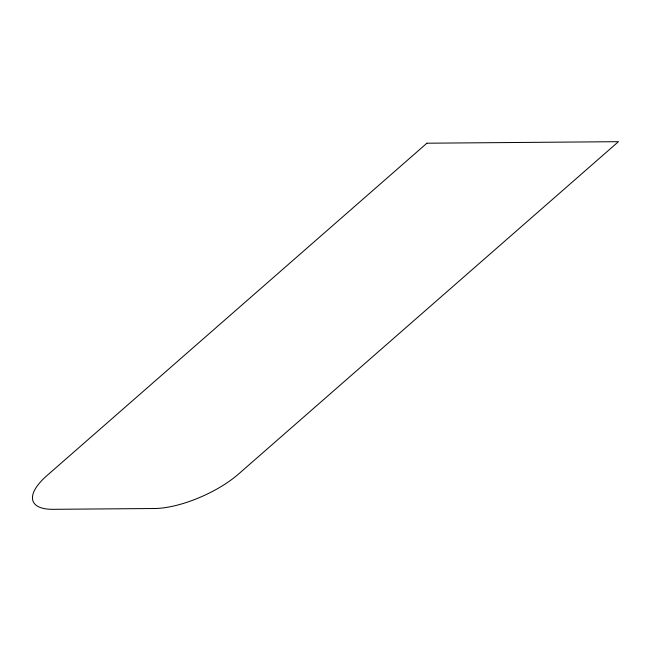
<?xml version="1.0" encoding="UTF-8"?>
<svg xmlns="http://www.w3.org/2000/svg" width="651" height="651" viewBox="0 0 651 651"><rect width="100%" height="100%" fill="white"/><g stroke="black" fill="none" stroke-linecap="round" stroke-linejoin="round"><path stroke-width="0.98" d="M426.901 143.204L46.962 475.588A64.457 23.623 -24.2 0 0 53.065 509.318L154.474 508.512A64.457 23.623 -24.2 0 0 238.51 474.066L618.45 141.682L426.901 143.204"/></g></svg>
